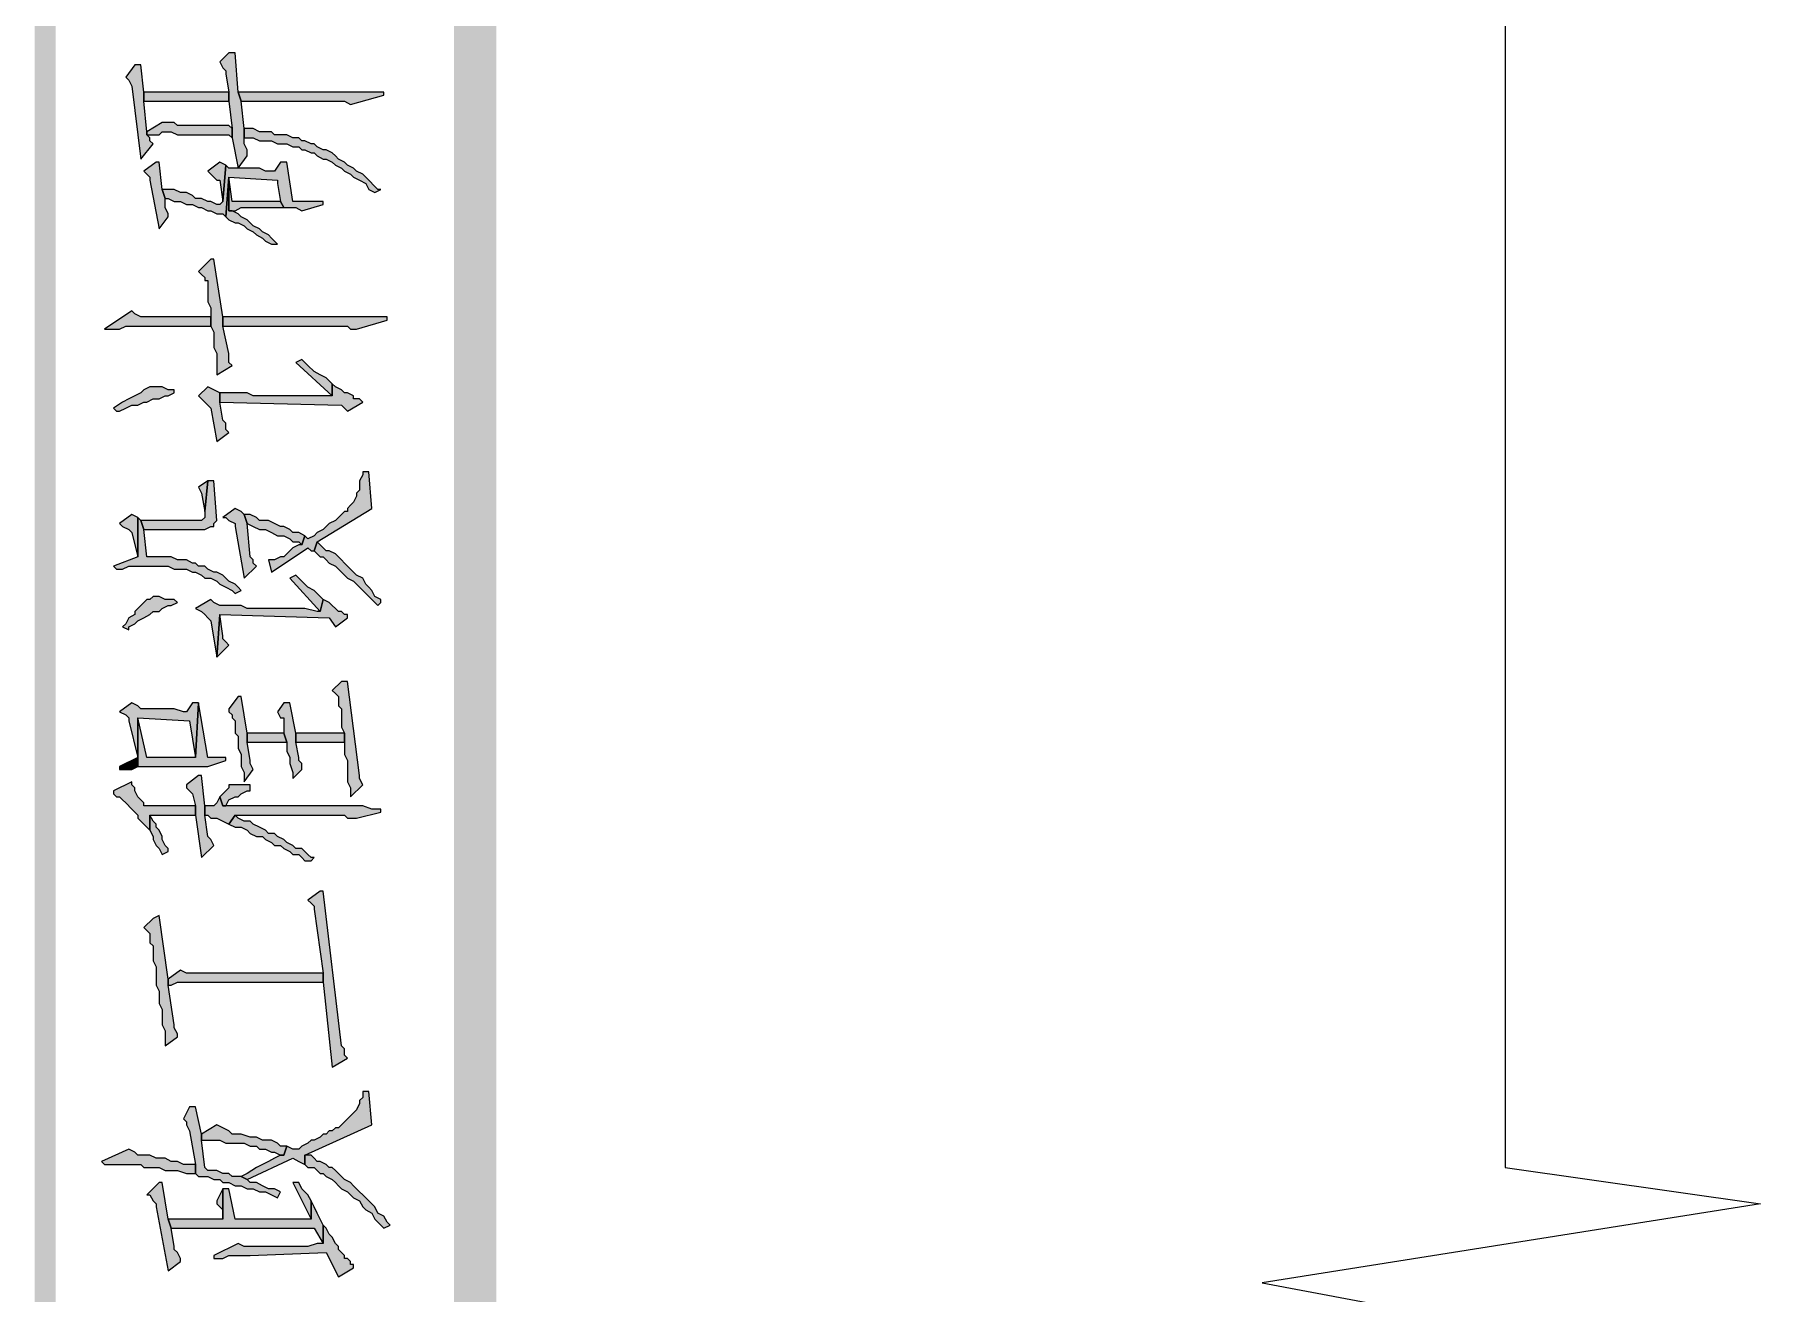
# Model space of a CAD drawing. Header units: millimetres. Extents: x 24 to 410, y 10 to 282.
# Drawn here: x 23.96 to 48.01, y 81.56 to 99.1 of the extents above; entities that cross this region are included whole.
import ezdxf

# ---------------------------------------------------------------- set-up
doc = ezdxf.new("R2010")
doc.units = ezdxf.units.MM

msp = doc.modelspace()

# ---------------------------------------------------------------- hatches: boundary and pattern name
h = msp.add_hatch(color=256)
h.dxf.hatch_style = 2
h.paths.add_polyline_path([(30.395333, 281.643667), (29.802667, 282.236333), (30.395333, 10.244667)])
h = msp.add_hatch(color=256)
h.dxf.hatch_style = 2
h.paths.add_polyline_path([(29.802667, 282.236333), (30.395333, 10.244667), (29.802667, 9.652)])
h = msp.add_hatch(color=256)
h.dxf.hatch_style = 2
h.paths.add_polyline_path([(24.257, 281.94), (23.960667, 281.94), (24.257, 55.837667)])
h = msp.add_hatch(color=256)
h.dxf.hatch_style = 2
h.paths.add_polyline_path([(23.960667, 281.94), (24.257, 55.837667), (23.960667, 55.837667)])
h = msp.add_hatch(color=256)
h.dxf.hatch_style = 2
h.paths.add_polyline_path([(26.543, 98.721333), (26.585333, 98.636667), (26.627667, 98.594333), (26.627667, 98.552), (26.67, 98.298), (26.67, 98.171), (26.712333, 97.79), (26.712333, 97.663), (26.797, 97.239667), (26.924, 97.409), (26.924, 97.493667), (26.881667, 97.578333), (26.881667, 97.79), (26.839333, 98.171), (26.797, 98.298), (26.754667, 98.848333), (26.67, 98.848333)])
h = msp.add_hatch(color=256)
h.dxf.hatch_style = 2
h.paths.add_polyline_path([(25.230667, 98.509667), (25.273, 98.467333), (25.315333, 98.382667), (25.442333, 97.366667), (25.611667, 97.578333), (25.569333, 97.620667), (25.569333, 97.663), (25.527, 97.705333), (25.527, 97.747667), (25.484667, 98.171), (25.484667, 98.298), (25.442333, 98.679), (25.357667, 98.679)])
h = msp.add_hatch(color=256)
h.dxf.hatch_style = 2
h.paths.add_polyline_path([(25.484667, 98.298), (25.484667, 98.171), (25.527, 98.171), (26.67, 98.171), (26.67, 98.298)])
h = msp.add_hatch(color=256)
h.dxf.hatch_style = 2
h.paths.add_polyline_path([(26.797, 98.298), (26.839333, 98.171), (28.151667, 98.171), (28.236333, 98.171), (28.278667, 98.171), (28.363333, 98.128667), (28.829, 98.255667), (28.829, 98.298), (28.151667, 98.298)])
h = msp.add_hatch(color=256)
h.dxf.hatch_style = 2
h.paths.add_polyline_path([(25.527, 97.747667), (25.527, 97.705333), (25.611667, 97.705333), (25.696333, 97.705333), (25.738667, 97.747667), (25.865667, 97.747667), (25.950333, 97.705333), (26.67, 97.705333), (26.712333, 97.663), (26.712333, 97.79), (26.67, 97.832333), (26.119667, 97.832333), (26.035, 97.832333), (25.950333, 97.832333), (25.908, 97.874667), (25.738667, 97.874667)])
h = msp.add_hatch(color=256)
h.dxf.hatch_style = 2
h.paths.add_polyline_path([(26.881667, 97.79), (26.881667, 97.663), (26.924, 97.663), (27.008667, 97.663), (27.093333, 97.620667), (27.262667, 97.620667), (27.347333, 97.578333), (27.474333, 97.578333), (27.559, 97.536), (27.643667, 97.536), (27.686, 97.493667), (27.728333, 97.493667), (27.813, 97.451333), (27.855333, 97.451333), (27.897667, 97.409), (27.982333, 97.366667), (28.024667, 97.366667), (28.109333, 97.324333), (28.151667, 97.282), (28.236333, 97.239667), (28.278667, 97.197333), (28.363333, 97.155), (28.405667, 97.112667), (28.490333, 97.070333), (28.575, 97.028), (28.617333, 96.943333), (28.702, 96.901), (28.786667, 96.943333), (28.744333, 96.943333), (28.702, 96.985667), (28.617333, 97.070333), (28.575, 97.112667), (28.532667, 97.155), (28.448, 97.197333), (28.405667, 97.239667), (28.321, 97.282), (28.278667, 97.324333), (28.194, 97.366667), (28.151667, 97.409), (28.109333, 97.451333), (28.024667, 97.493667), (27.982333, 97.493667), (27.897667, 97.536), (27.855333, 97.578333), (27.813, 97.578333), (27.728333, 97.620667), (27.686, 97.620667), (27.643667, 97.663), (27.559, 97.663), (27.474333, 97.705333), (27.305, 97.705333), (27.262667, 97.747667), (27.093333, 97.747667), (27.008667, 97.79)])
h = msp.add_hatch(color=256)
h.dxf.hatch_style = 2
h.paths.add_polyline_path([(25.484667, 97.197333), (25.527, 97.155), (25.569333, 97.112667), (25.569333, 97.070333), (25.696333, 96.393), (25.823333, 96.562333), (25.823333, 96.604667), (25.781, 96.689333), (25.781, 96.816333), (25.738667, 96.943333), (25.696333, 97.324333), (25.654, 97.324333)])
h = msp.add_hatch(color=256)
h.dxf.hatch_style = 2
h.paths.add_polyline_path([(25.738667, 96.943333), (25.781, 96.816333), (25.823333, 96.816333), (25.908, 96.774), (25.992667, 96.774), (26.077333, 96.731667), (26.162, 96.731667), (26.246667, 96.689333), (26.289, 96.689333), (26.373667, 96.647), (26.416, 96.647), (26.500667, 96.604667), (26.585333, 96.604667), (26.627667, 96.562333), (26.67, 97.112667), (27.347333, 97.070333), (27.347333, 97.028), (27.389667, 96.774), (27.432, 96.689333), (27.601333, 96.689333), (27.686, 96.647), (27.982333, 96.731667), (27.982333, 96.774), (27.559, 96.774), (27.474333, 97.324333), (27.389667, 97.324333), (27.305, 97.197333), (27.178, 97.197333), (27.093333, 97.239667), (26.67, 97.239667), (26.627667, 97.282), (26.585333, 96.774), (26.543, 96.731667), (26.500667, 96.731667), (26.416, 96.774), (26.373667, 96.774), (26.289, 96.816333), (26.204333, 96.816333), (26.162, 96.858667), (26.077333, 96.901), (25.992667, 96.901), (25.908, 96.943333)])
h = msp.add_hatch(color=256)
h.dxf.hatch_style = 2
h.paths.add_polyline_path([(26.373667, 97.197333), (26.458333, 97.112667), (26.500667, 97.070333), (26.543, 97.070333), (26.585333, 96.774), (26.627667, 97.282), (26.543, 97.324333)])
h = msp.add_hatch(color=256)
h.dxf.hatch_style = 2
h.paths.add_polyline_path([(26.627667, 96.562333), (26.67, 96.52), (26.754667, 96.477667), (26.797, 96.477667), (26.881667, 96.435333), (26.924, 96.393), (27.008667, 96.350667), (27.051, 96.308333), (27.135667, 96.266), (27.178, 96.223667), (27.262667, 96.181333), (27.347333, 96.181333), (27.262667, 96.266), (27.220333, 96.308333), (27.135667, 96.350667), (27.093333, 96.393), (27.008667, 96.435333), (26.966333, 96.477667), (26.924, 96.52), (26.839333, 96.562333), (26.797, 96.604667), (26.712333, 96.647), (26.67, 96.647), (26.67, 97.112667)])
h = msp.add_hatch(color=256)
h.dxf.hatch_style = 2
h.paths.add_polyline_path([(26.67, 97.112667), (26.67, 96.647), (26.712333, 96.647), (26.754667, 96.647), (26.839333, 96.689333), (27.432, 96.689333), (27.389667, 96.774), (26.712333, 96.774)])
h = msp.add_hatch(color=256)
h.dxf.hatch_style = 2
h.paths.add_polyline_path([(26.246667, 95.800333), (26.289, 95.758), (26.331333, 95.715667), (26.331333, 95.673333), (26.373667, 95.673333), (26.373667, 95.377), (26.416, 95.292333), (26.416, 95.038333), (26.458333, 94.953667), (26.458333, 94.742), (26.500667, 94.657333), (26.500667, 94.572667), (26.500667, 94.445667), (26.500667, 94.361), (26.712333, 94.488), (26.67, 94.530333), (26.67, 94.657333), (26.585333, 95.038333), (26.585333, 95.165333), (26.458333, 95.969667), (26.416, 95.969667)])
h = msp.add_hatch(color=256)
h.dxf.hatch_style = 2
h.paths.add_polyline_path([(24.934369, 94.996), (25.146035, 94.996), (25.230702, 95.038333), (26.416035, 95.038333), (26.416035, 95.165333), (26.246702, 95.165333), (26.162035, 95.165333), (25.442369, 95.165333), (25.357702, 95.207667), (25.315369, 95.25)])
h = msp.add_hatch(color=256)
h.dxf.hatch_style = 2
h.paths.add_polyline_path([(26.585333, 95.165333), (26.585333, 95.038333), (26.67, 95.038333), (28.321, 95.038333), (28.363333, 94.996), (28.448, 94.996), (28.871333, 95.123), (28.871333, 95.165333)])
h = msp.add_hatch(color=256)
h.dxf.hatch_style = 2
h.paths.add_polyline_path([(27.601333, 94.530333), (28.109333, 94.064667), (28.109333, 94.234), (28.024667, 94.318667), (27.94, 94.361), (27.855333, 94.403333), (27.770667, 94.488), (27.686, 94.572667)])
h = msp.add_hatch(color=256)
h.dxf.hatch_style = 2
h.paths.add_polyline_path([(25.061333, 93.895333), (25.103667, 93.853), (25.146, 93.853), (25.230667, 93.895333), (25.315333, 93.937667), (25.4, 93.937667), (25.484667, 93.98), (25.527, 93.98), (25.611667, 94.022333), (25.696333, 94.022333), (25.781, 94.064667), (25.823333, 94.064667), (25.908, 94.107), (25.908, 94.149333), (25.823333, 94.149333), (25.738667, 94.191667), (25.569333, 94.191667), (25.484667, 94.149333), (25.442333, 94.107), (25.357667, 94.064667), (25.273, 94.022333), (25.188333, 93.98)])
h = msp.add_hatch(color=256)
h.dxf.hatch_style = 2
h.paths.add_polyline_path([(26.246667, 94.064667), (26.289, 94.022333), (26.331333, 93.98), (26.373667, 93.937667), (26.416, 93.895333), (26.500667, 93.429667), (26.67, 93.556667), (26.627667, 93.599), (26.627667, 93.683667), (26.585333, 93.726), (26.543, 93.98), (26.543, 94.107), (26.458333, 94.149333), (26.373667, 94.191667)])
h = msp.add_hatch(color=256)
h.dxf.hatch_style = 2
h.paths.add_polyline_path([(26.543, 94.107), (26.543, 93.98), (28.236333, 93.937667), (28.321, 93.853), (28.532667, 93.98), (28.490333, 94.022333), (28.405667, 94.022333), (28.405667, 94.064667), (28.321, 94.107), (28.278667, 94.107), (28.236333, 94.149333), (28.151667, 94.191667), (28.109333, 94.234), (28.109333, 94.064667), (28.024667, 94.064667), (27.008667, 94.064667), (26.924, 94.107)])
h = msp.add_hatch(color=256)
h.dxf.hatch_style = 2
h.paths.add_polyline_path([(25.442333, 92.329), (25.484667, 92.202), (26.331333, 92.202), (26.416, 92.244333), (26.458333, 92.244333), (26.458333, 92.286667), (26.500667, 92.329), (26.458333, 92.879333), (26.373667, 92.879333), (26.331333, 92.456), (26.331333, 92.371333), (26.289, 92.329)])
h = msp.add_hatch(color=256)
h.dxf.hatch_style = 2
h.paths.add_polyline_path([(26.246667, 92.794667), (26.289, 92.71), (26.331333, 92.456), (26.373667, 92.879333)])
h = msp.add_hatch(color=256)
h.dxf.hatch_style = 2
h.paths.add_polyline_path([(27.220333, 91.778667), (27.262667, 91.609333), (27.770667, 91.948), (27.813, 91.905667), (27.855333, 91.905667), (27.897667, 92.032667), (28.659667, 92.498333), (28.617333, 93.006333), (28.532667, 93.006333), (28.532667, 92.964), (28.490333, 92.879333), (28.490333, 92.752333), (28.448, 92.71), (28.448, 92.667667), (28.405667, 92.583), (28.363333, 92.540667), (28.321, 92.498333), (28.321, 92.456), (28.278667, 92.456), (28.236333, 92.413667), (28.194, 92.371333), (28.151667, 92.329), (28.067, 92.286667), (28.024667, 92.244333), (27.982333, 92.202), (27.897667, 92.159667), (27.855333, 92.117333), (27.770667, 92.075), (27.728333, 92.117333), (27.686, 91.990333), (27.643667, 91.990333), (27.559, 91.948), (27.516667, 91.905667), (27.474333, 91.863333), (27.432, 91.821), (27.389667, 91.821), (27.305, 91.778667)])
h = msp.add_hatch(color=256)
h.dxf.hatch_style = 2
h.paths.add_polyline_path([(25.061333, 91.694), (25.103667, 91.651667), (25.188333, 91.651667), (25.273, 91.694), (25.823333, 91.694), (25.908, 91.651667), (26.077333, 91.651667), (26.162, 91.609333), (26.204333, 91.609333), (26.289, 91.567), (26.331333, 91.524667), (26.416, 91.524667), (26.500667, 91.482333), (26.543, 91.44), (26.627667, 91.397667), (26.712333, 91.355333), (26.754667, 91.313), (26.839333, 91.355333), (26.797, 91.397667), (26.754667, 91.44), (26.67, 91.482333), (26.627667, 91.524667), (26.585333, 91.567), (26.500667, 91.609333), (26.458333, 91.609333), (26.373667, 91.651667), (26.331333, 91.694), (26.246667, 91.694), (26.204333, 91.736333), (26.162, 91.736333), (26.077333, 91.778667), (25.950333, 91.778667), (25.865667, 91.821), (25.527, 91.821), (25.484667, 92.202), (25.442333, 92.329), (25.4, 92.371333), (25.4, 91.821)])
h = msp.add_hatch(color=256)
h.dxf.hatch_style = 2
h.paths.add_polyline_path([(25.146, 92.286667), (25.188333, 92.244333), (25.273, 92.202), (25.315333, 92.159667), (25.4, 91.821), (25.4, 92.371333), (25.315333, 92.413667)])
h = msp.add_hatch(color=256)
h.dxf.hatch_style = 2
h.paths.add_polyline_path([(26.585333, 92.371333), (26.627667, 92.371333), (26.67, 92.329), (26.754667, 92.286667), (26.754667, 92.244333), (26.881667, 91.524667), (27.051, 91.694), (27.008667, 91.736333), (27.008667, 91.778667), (26.966333, 91.821), (26.924, 92.286667), (26.881667, 92.413667), (26.839333, 92.456), (26.754667, 92.498333)])
h = msp.add_hatch(color=256)
h.dxf.hatch_style = 2
h.paths.add_polyline_path([(26.881667, 92.413667), (26.924, 92.286667), (27.008667, 92.244333), (27.093333, 92.202), (27.178, 92.202), (27.262667, 92.159667), (27.347333, 92.117333), (27.432, 92.117333), (27.516667, 92.075), (27.559, 92.032667), (27.643667, 92.032667), (27.686, 91.990333), (27.728333, 92.117333), (27.643667, 92.159667), (27.559, 92.159667), (27.516667, 92.202), (27.432, 92.244333), (27.389667, 92.244333), (27.305, 92.286667), (27.220333, 92.329), (27.093333, 92.329), (27.051, 92.371333), (26.966333, 92.413667)])
h = msp.add_hatch(color=256)
h.dxf.hatch_style = 2
h.paths.add_polyline_path([(27.855333, 91.905667), (27.897667, 91.863333), (27.94, 91.821), (27.982333, 91.821), (28.024667, 91.778667), (28.067, 91.736333), (28.151667, 91.694), (28.194, 91.651667), (28.236333, 91.609333), (28.278667, 91.567), (28.321, 91.524667), (28.405667, 91.482333), (28.448, 91.44), (28.490333, 91.397667), (28.575, 91.313), (28.617333, 91.270667), (28.659667, 91.228333), (28.744333, 91.143667), (28.786667, 91.186), (28.786667, 91.228333), (28.702, 91.270667), (28.659667, 91.355333), (28.617333, 91.397667), (28.575, 91.44), (28.532667, 91.524667), (28.448, 91.567), (28.405667, 91.609333), (28.363333, 91.651667), (28.321, 91.694), (28.278667, 91.736333), (28.236333, 91.778667), (28.194, 91.821), (28.151667, 91.863333), (28.067, 91.905667), (28.024667, 91.905667), (27.982333, 91.948), (27.94, 91.990333), (27.897667, 92.032667)])
h = msp.add_hatch(color=256)
h.dxf.hatch_style = 2
h.paths.add_polyline_path([(27.516667, 91.524667), (27.94, 91.059), (27.982333, 91.228333), (27.897667, 91.313), (27.855333, 91.355333), (27.770667, 91.397667), (27.686, 91.482333), (27.601333, 91.567)])
h = msp.add_hatch(color=256)
h.dxf.hatch_style = 2
h.paths.add_polyline_path([(25.188333, 90.847333), (25.273, 90.805), (25.273, 90.847333), (25.357667, 90.889667), (25.4, 90.932), (25.484667, 90.974333), (25.569333, 91.016667), (25.611667, 91.059), (25.696333, 91.059), (25.738667, 91.101333), (25.823333, 91.143667), (25.865667, 91.143667), (25.950333, 91.186), (25.908, 91.228333), (25.781, 91.228333), (25.696333, 91.270667), (25.611667, 91.270667), (25.569333, 91.228333), (25.527, 91.228333), (25.442333, 91.143667), (25.4, 91.101333), (25.357667, 91.059), (25.357667, 91.016667), (25.273, 90.974333), (25.230667, 90.889667)])
h = msp.add_hatch(color=256)
h.dxf.hatch_style = 2
h.paths.add_polyline_path([(26.204333, 91.101333), (26.289, 91.059), (26.331333, 91.016667), (26.373667, 90.974333), (26.416, 90.932), (26.500667, 90.424), (26.543, 91.016667), (28.067, 90.974333), (28.151667, 90.847333), (28.321, 90.974333), (28.321, 91.016667), (28.278667, 91.016667), (28.236333, 91.059), (28.194, 91.059), (28.151667, 91.101333), (28.109333, 91.143667), (28.067, 91.186), (27.982333, 91.228333), (27.94, 91.059), (27.897667, 91.059), (27.728333, 91.101333), (27.262667, 91.101333), (27.178, 91.101333), (26.924, 91.101333), (26.839333, 91.143667), (26.543, 91.143667), (26.458333, 91.186), (26.416, 91.228333)])
h = msp.add_hatch(color=256)
h.dxf.hatch_style = 2
h.paths.add_polyline_path([(26.500667, 90.424), (26.67, 90.593333), (26.627667, 90.635667), (26.585333, 90.678), (26.585333, 90.720333), (26.543, 91.016667)])
h = msp.add_hatch(color=256)
h.dxf.hatch_style = 2
h.paths.add_polyline_path([(28.109369, 89.958333), (28.151702, 89.916), (28.194035, 89.873667), (28.194035, 89.746667), (28.236369, 89.704333), (28.236369, 89.450333), (28.278702, 89.365667), (28.278702, 89.069333), (28.321035, 88.984667), (28.321035, 88.688333), (28.363369, 88.603667), (28.363369, 88.476667), (28.532702, 88.646), (28.490369, 88.730667), (28.490369, 88.773), (28.321035, 90.085333), (28.236369, 90.085333)])
h = msp.add_hatch(color=256)
h.dxf.hatch_style = 2
h.paths.add_polyline_path([(25.146, 89.662), (25.230667, 89.619667), (25.273, 89.577333), (25.273, 89.535), (25.4, 89.027), (25.4, 88.9), (25.4, 89.577333), (26.119667, 89.535), (26.204333, 89.027), (26.246667, 89.789), (26.162, 89.789), (26.077333, 89.662), (26.035, 89.662), (25.908, 89.704333), (25.442333, 89.704333), (25.4, 89.746667), (25.315333, 89.789)])
h = msp.add_hatch(color=256)
h.dxf.hatch_style = 2
h.paths.add_polyline_path([(25.4, 88.9), (26.373667, 88.9), (26.627667, 88.984667), (26.627667, 89.027), (26.585333, 89.027), (26.373667, 89.027), (26.246667, 89.789), (26.204333, 89.027), (26.035, 89.027), (25.908, 89.027), (25.527, 89.027), (25.4, 89.577333)])
h = msp.add_hatch(color=256)
h.dxf.hatch_style = 2
h.paths.add_polyline_path([(26.67, 89.704333), (26.67, 89.662), (26.712333, 89.619667), (26.712333, 89.577333), (26.754667, 89.535), (26.754667, 89.365667), (26.797, 89.323333), (26.797, 89.154), (26.839333, 89.069333), (26.839333, 88.9), (26.881667, 88.815333), (26.881667, 88.688333), (27.008667, 88.857667), (26.966333, 88.942333), (26.966333, 88.984667), (26.924, 89.238667), (26.924, 89.365667), (26.839333, 89.873667), (26.797, 89.873667)])
h = msp.add_hatch(color=256)
h.dxf.hatch_style = 2
h.paths.add_polyline_path([(27.347333, 89.662), (27.389667, 89.577333), (27.432, 89.577333), (27.432, 89.535), (27.432, 89.365667), (27.474333, 89.238667), (27.474333, 89.111667), (27.516667, 89.027), (27.516667, 88.942333), (27.559, 88.815333), (27.559, 88.730667), (27.686, 88.857667), (27.686, 88.942333), (27.643667, 88.984667), (27.643667, 89.027), (27.601333, 89.238667), (27.601333, 89.365667), (27.516667, 89.789), (27.432, 89.789)])
h = msp.add_hatch(color=256)
h.dxf.hatch_style = 2
h.paths.add_polyline_path([(26.923965, 89.365667), (26.923965, 89.238667), (27.474298, 89.238667), (27.431965, 89.365667)])
h = msp.add_hatch(color=256)
h.dxf.hatch_style = 2
h.paths.add_polyline_path([(28.278667, 89.238667), (28.278667, 89.365667), (27.601333, 89.365667), (27.601333, 89.238667)])
h = msp.add_hatch(color=256)
h.dxf.hatch_style = 2
h.paths.add_polyline_path([(25.146, 88.9), (25.146, 88.857667), (25.230667, 88.857667), (25.315333, 88.857667), (25.4, 88.9), (25.4, 89.027)])
h = msp.add_hatch(color=256)
h.dxf.hatch_style = 2
h.paths.add_polyline_path([(26.077333, 88.646), (26.077333, 88.603667), (26.119667, 88.561333), (26.162, 88.519), (26.204333, 88.349667), (26.204333, 88.222667), (26.289, 87.63), (26.458333, 87.799333), (26.416, 87.884), (26.373667, 87.926333), (26.331333, 88.222667), (26.331333, 88.349667), (26.289, 88.773), (26.246667, 88.773)])
h = msp.add_hatch(color=256)
h.dxf.hatch_style = 2
h.paths.add_polyline_path([(25.061333, 88.561333), (25.061333, 88.519), (25.103667, 88.476667), (25.146, 88.476667), (25.188333, 88.434333), (25.230667, 88.392), (25.315333, 88.307333), (25.357667, 88.265), (25.4, 88.222667), (25.4, 88.180333), (25.442333, 88.138), (25.484667, 88.095667), (25.527, 88.053333), (25.569333, 88.011), (25.569333, 88.222667), (25.611667, 88.222667), (26.204333, 88.222667), (26.204333, 88.349667), (25.484667, 88.349667), (25.484667, 88.392), (25.442333, 88.434333), (25.4, 88.476667), (25.357667, 88.561333), (25.357667, 88.603667), (25.315333, 88.646), (25.315333, 88.688333)])
h = msp.add_hatch(color=256)
h.dxf.hatch_style = 2
h.paths.add_polyline_path([(26.543, 88.476667), (26.585333, 88.349667), (26.627667, 88.349667), (26.67, 88.434333), (26.754667, 88.476667), (26.797, 88.476667), (26.839333, 88.519), (26.924, 88.561333), (26.966333, 88.561333), (26.966333, 88.646), (26.67, 88.646), (26.67, 88.603667), (26.627667, 88.561333), (26.585333, 88.519)])
h = msp.add_hatch(color=256)
h.dxf.hatch_style = 2
h.paths.add_polyline_path([(26.331333, 88.349667), (26.331333, 88.222667), (26.373667, 88.222667), (26.416, 88.180333), (26.500667, 88.180333), (26.585333, 88.138), (26.67, 88.095667), (26.754667, 88.222667), (28.109333, 88.222667), (28.151667, 88.222667), (28.278667, 88.222667), (28.321, 88.180333), (28.448, 88.180333), (28.786667, 88.265), (28.786667, 88.307333), (28.659667, 88.307333), (28.532667, 88.349667), (26.585333, 88.349667), (26.543, 88.476667), (26.500667, 88.392), (26.458333, 88.349667)])
h = msp.add_hatch(color=256)
h.dxf.hatch_style = 2
h.paths.add_polyline_path([(25.569333, 88.011), (25.611667, 87.926333), (25.611667, 87.884), (25.654, 87.799333), (25.696333, 87.757), (25.738667, 87.672333), (25.823333, 87.714667), (25.823333, 87.757), (25.781, 87.799333), (25.738667, 87.884), (25.738667, 87.926333), (25.696333, 88.011), (25.654, 88.053333), (25.654, 88.095667), (25.611667, 88.138), (25.569333, 88.222667)])
h = msp.add_hatch(color=256)
h.dxf.hatch_style = 2
h.paths.add_polyline_path([(26.67, 88.095667), (26.754667, 88.053333), (26.839333, 88.053333), (26.924, 88.011), (26.966333, 87.968667), (27.051, 87.926333), (27.135667, 87.926333), (27.178, 87.884), (27.262667, 87.841667), (27.305, 87.799333), (27.389667, 87.799333), (27.432, 87.757), (27.516667, 87.714667), (27.559, 87.672333), (27.643667, 87.672333), (27.686, 87.63), (27.728333, 87.587667), (27.813, 87.587667), (27.855333, 87.63), (27.813, 87.63), (27.770667, 87.672333), (27.728333, 87.714667), (27.686, 87.757), (27.601333, 87.757), (27.559, 87.799333), (27.474333, 87.841667), (27.432, 87.884), (27.347333, 87.926333), (27.305, 87.968667), (27.220333, 87.968667), (27.178, 88.011), (27.093333, 88.053333), (27.008667, 88.095667), (26.966333, 88.138), (26.881667, 88.138), (26.797, 88.180333), (26.754667, 88.222667)])
h = msp.add_hatch(color=256)
h.dxf.hatch_style = 2
h.paths.add_polyline_path([(27.770667, 87.037333), (27.813, 86.995), (27.855333, 86.952667), (27.855333, 86.910333), (27.982333, 86.021333), (27.982333, 85.894333), (28.109333, 84.709), (28.321, 84.836), (28.278667, 84.878333), (28.278667, 84.963), (28.236333, 85.005333), (27.982333, 87.164333), (27.94, 87.164333)])
h = msp.add_hatch(color=256)
h.dxf.hatch_style = 2
h.paths.add_polyline_path([(25.484667, 86.656333), (25.527, 86.614), (25.569333, 86.571667), (25.569333, 86.444667), (25.611667, 86.402333), (25.611667, 86.190667), (25.654, 86.106), (25.654, 85.852), (25.696333, 85.767333), (25.696333, 85.598), (25.738667, 85.513333), (25.738667, 85.428667), (25.738667, 85.301667), (25.781, 85.217), (25.781, 85.005333), (25.950333, 85.132333), (25.950333, 85.174667), (25.908, 85.259333), (25.908, 85.301667), (25.823333, 85.852), (25.823333, 85.936667), (25.696333, 86.825667), (25.611667, 86.783333)])
h = msp.add_hatch(color=256)
h.dxf.hatch_style = 2
h.paths.add_polyline_path([(25.823333, 85.936667), (25.823333, 85.852), (25.865667, 85.852), (25.950333, 85.894333), (27.982333, 85.894333), (27.982333, 86.021333), (26.246667, 86.021333), (26.204333, 86.021333), (26.077333, 86.021333), (25.992667, 86.063667)])
h = msp.add_hatch(color=256)
h.dxf.hatch_style = 2
h.paths.add_polyline_path([(26.035, 83.989333), (26.077333, 83.947), (26.077333, 83.904667), (26.119667, 83.82), (26.204333, 83.354333), (26.204333, 83.227333), (26.246667, 83.185), (26.373667, 83.185), (26.458333, 83.142667), (26.543, 83.142667), (26.585333, 83.100333), (26.67, 83.100333), (26.754667, 83.058), (26.839333, 83.058), (26.924, 83.015667), (27.008667, 83.015667), (27.093333, 82.973333), (27.178, 82.973333), (27.262667, 82.931), (27.347333, 82.888667), (27.389667, 82.973333), (27.305, 83.015667), (27.220333, 83.015667), (27.135667, 83.058), (27.051, 83.100333), (26.966333, 83.100333), (26.924, 83.142667), (26.839333, 83.185), (26.712333, 83.185), (26.67, 83.227333), (26.585333, 83.227333), (26.500667, 83.269667), (26.373667, 83.269667), (26.331333, 83.312), (26.289, 83.693), (26.289, 83.777667), (26.204333, 84.158667), (26.119667, 84.158667)])
h = msp.add_hatch(color=256)
h.dxf.hatch_style = 2
h.paths.add_polyline_path([(26.839333, 83.185), (26.924, 83.142667), (27.559, 83.439), (27.643667, 83.396667), (27.728333, 83.354333), (27.728333, 83.481333), (28.659667, 83.904667), (28.617333, 84.370333), (28.532667, 84.370333), (28.532667, 84.285667), (28.490333, 84.243333), (28.490333, 84.201), (28.448, 84.116333), (28.405667, 84.074), (28.363333, 84.031667), (28.321, 83.989333), (28.278667, 83.947), (28.236333, 83.904667), (28.194, 83.862333), (28.151667, 83.862333), (28.109333, 83.82), (28.067, 83.82), (28.024667, 83.777667), (27.982333, 83.777667), (27.94, 83.735333), (27.855333, 83.693), (27.813, 83.693), (27.770667, 83.650667), (27.686, 83.608333), (27.643667, 83.566), (27.559, 83.566), (27.474333, 83.608333), (27.432, 83.481333), (27.389667, 83.481333), (27.305, 83.439), (27.220333, 83.396667), (27.135667, 83.354333), (27.051, 83.312), (26.924, 83.227333)])
h = msp.add_hatch(color=256)
h.dxf.hatch_style = 2
h.paths.add_polyline_path([(26.289, 83.777667), (26.289, 83.693), (26.331333, 83.693), (26.543, 83.693), (26.627667, 83.650667), (26.881667, 83.650667), (26.966333, 83.608333), (27.051, 83.608333), (27.093333, 83.566), (27.178, 83.566), (27.262667, 83.523667), (27.305, 83.523667), (27.389667, 83.481333), (27.432, 83.481333), (27.474333, 83.608333), (27.389667, 83.608333), (27.347333, 83.650667), (27.262667, 83.693), (27.135667, 83.693), (27.051, 83.735333), (26.966333, 83.735333), (26.839333, 83.777667), (26.712333, 83.777667), (26.67, 83.82), (26.585333, 83.862333), (26.500667, 83.904667)])
h = msp.add_hatch(color=256)
h.dxf.hatch_style = 2
h.paths.add_polyline_path([(24.892035, 83.396667), (24.934369, 83.354333), (25.442369, 83.354333), (25.484702, 83.312), (25.696369, 83.312), (25.781035, 83.269667), (25.950369, 83.269667), (26.077369, 83.227333), (26.204369, 83.227333), (26.204369, 83.354333), (26.035035, 83.354333), (25.950369, 83.396667), (25.865702, 83.396667), (25.781035, 83.439), (25.738702, 83.439), (25.654035, 83.439), (25.569369, 83.481333), (25.400035, 83.481333), (25.357702, 83.523667), (25.273035, 83.566)])
h = msp.add_hatch(color=256)
h.dxf.hatch_style = 2
h.paths.add_polyline_path([(27.728333, 83.354333), (27.770667, 83.312), (27.855333, 83.312), (27.897667, 83.269667), (27.94, 83.227333), (27.982333, 83.227333), (28.024667, 83.185), (28.109333, 83.142667), (28.151667, 83.100333), (28.194, 83.058), (28.236333, 83.015667), (28.321, 82.973333), (28.363333, 82.931), (28.405667, 82.888667), (28.490333, 82.846333), (28.532667, 82.761667), (28.575, 82.719333), (28.659667, 82.677), (28.702, 82.592333), (28.744333, 82.55), (28.829, 82.465333), (28.913667, 82.507667), (28.871333, 82.55), (28.829, 82.634667), (28.744333, 82.677), (28.702, 82.761667), (28.659667, 82.804), (28.617333, 82.846333), (28.532667, 82.931), (28.490333, 82.973333), (28.448, 83.015667), (28.405667, 83.058), (28.363333, 83.100333), (28.278667, 83.142667), (28.236333, 83.185), (28.194, 83.227333), (28.151667, 83.269667), (28.109333, 83.312), (28.067, 83.312), (28.024667, 83.354333), (27.94, 83.396667), (27.897667, 83.396667), (27.855333, 83.439), (27.813, 83.481333), (27.728333, 83.481333)])
h = msp.add_hatch(color=256)
h.dxf.hatch_style = 2
h.paths.add_polyline_path([(25.527, 82.931), (25.569333, 82.931), (25.611667, 82.846333), (25.654, 82.804), (25.654, 82.761667), (25.823333, 81.872667), (25.992667, 81.999667), (25.992667, 82.042), (25.950333, 82.126667), (25.908, 82.169), (25.908, 82.211333), (25.865667, 82.465333), (25.823333, 82.592333), (25.738667, 83.100333), (25.696333, 83.100333)])
h = msp.add_hatch(color=256)
h.dxf.hatch_style = 2
h.paths.add_polyline_path([(25.823333, 82.592333), (25.865667, 82.465333), (27.855333, 82.465333), (27.982333, 82.253667), (27.982333, 82.507667), (27.94, 82.592333), (27.897667, 82.677), (27.855333, 82.761667), (27.813, 82.846333), (27.813, 82.592333), (26.754667, 82.592333), (26.67, 83.015667), (26.585333, 83.015667), (26.585333, 82.592333)])
h = msp.add_hatch(color=256)
h.dxf.hatch_style = 2
h.paths.add_polyline_path([(26.500667, 82.846333), (26.500667, 82.804), (26.543, 82.761667), (26.585333, 82.719333), (26.585333, 82.592333), (26.585333, 83.015667)])
h = msp.add_hatch(color=256)
h.dxf.hatch_style = 2
h.paths.add_polyline_path([(27.559, 83.100333), (27.813, 82.592333), (27.813, 82.846333), (27.770667, 82.931), (27.686, 83.015667), (27.643667, 83.100333)])
h = msp.add_hatch(color=256)
h.dxf.hatch_style = 2
h.paths.add_polyline_path([(26.458333, 82.084333), (26.458333, 82.042), (26.585333, 82.042), (26.67, 82.084333), (26.966333, 82.084333), (28.024667, 82.126667), (28.194, 81.788), (28.405667, 81.915), (28.405667, 81.957333), (28.363333, 81.957333), (28.363333, 81.999667), (28.321, 82.042), (28.278667, 82.042), (28.278667, 82.084333), (28.236333, 82.126667), (28.194, 82.169), (28.194, 82.211333), (28.151667, 82.253667), (28.109333, 82.338333), (28.067, 82.380667), (28.024667, 82.465333), (27.982333, 82.507667), (27.982333, 82.253667), (27.897667, 82.253667), (27.770667, 82.211333), (26.881667, 82.211333), (26.797, 82.253667)])

# ---------------------------------------------------------------- linework, layer by layer
at = {"lineweight": 0}
msp.add_lwpolyline([(44.45, 143.383), (44.45, 83.312), (48.006, 82.804), (41.063333, 81.703333), (44.45, 81.068333), (44.45, 34.628667)], dxfattribs=at)
for points in [[(26.543, 98.721333), (26.585333, 98.636667), (26.627667, 98.594333), (26.627667, 98.552), (26.67, 98.298), (26.67, 98.171), (26.712333, 97.79), (26.712333, 97.663), (26.797, 97.239667), (26.924, 97.409), (26.924, 97.493667), (26.881667, 97.578333), (26.881667, 97.79), (26.839333, 98.171), (26.797, 98.298), (26.754667, 98.848333), (26.67, 98.848333)], [(25.230667, 98.509667), (25.273, 98.467333), (25.315333, 98.382667), (25.442333, 97.366667), (25.611667, 97.578333), (25.569333, 97.620667), (25.569333, 97.663), (25.527, 97.705333), (25.527, 97.747667), (25.484667, 98.171), (25.484667, 98.298), (25.442333, 98.679), (25.357667, 98.679)], [(25.484667, 98.298), (25.484667, 98.171), (25.527, 98.171), (26.67, 98.171), (26.67, 98.298)], [(26.797, 98.298), (26.839333, 98.171), (28.151667, 98.171), (28.236333, 98.171), (28.278667, 98.171), (28.363333, 98.128667), (28.829, 98.255667), (28.829, 98.298), (28.151667, 98.298)], [(25.527, 97.747667), (25.527, 97.705333), (25.611667, 97.705333), (25.696333, 97.705333), (25.738667, 97.747667), (25.865667, 97.747667), (25.950333, 97.705333), (26.67, 97.705333), (26.712333, 97.663), (26.712333, 97.79), (26.67, 97.832333), (26.119667, 97.832333), (26.035, 97.832333), (25.950333, 97.832333), (25.908, 97.874667), (25.738667, 97.874667)], [(26.881667, 97.79), (26.881667, 97.663), (26.924, 97.663), (27.008667, 97.663), (27.093333, 97.620667), (27.262667, 97.620667), (27.347333, 97.578333), (27.474333, 97.578333), (27.559, 97.536), (27.643667, 97.536), (27.686, 97.493667), (27.728333, 97.493667), (27.813, 97.451333), (27.855333, 97.451333), (27.897667, 97.409), (27.982333, 97.366667), (28.024667, 97.366667), (28.109333, 97.324333), (28.151667, 97.282), (28.236333, 97.239667), (28.278667, 97.197333), (28.363333, 97.155), (28.405667, 97.112667), (28.490333, 97.070333), (28.575, 97.028), (28.617333, 96.943333), (28.702, 96.901), (28.786667, 96.943333), (28.744333, 96.943333), (28.702, 96.985667), (28.617333, 97.070333), (28.575, 97.112667), (28.532667, 97.155), (28.448, 97.197333), (28.405667, 97.239667), (28.321, 97.282), (28.278667, 97.324333), (28.194, 97.366667), (28.151667, 97.409), (28.109333, 97.451333), (28.024667, 97.493667), (27.982333, 97.493667), (27.897667, 97.536), (27.855333, 97.578333), (27.813, 97.578333), (27.728333, 97.620667), (27.686, 97.620667), (27.643667, 97.663), (27.559, 97.663), (27.474333, 97.705333), (27.305, 97.705333), (27.262667, 97.747667), (27.093333, 97.747667), (27.008667, 97.79)], [(25.484667, 97.197333), (25.527, 97.155), (25.569333, 97.112667), (25.569333, 97.070333), (25.696333, 96.393), (25.823333, 96.562333), (25.823333, 96.604667), (25.781, 96.689333), (25.781, 96.816333), (25.738667, 96.943333), (25.696333, 97.324333), (25.654, 97.324333)], [(25.738667, 96.943333), (25.781, 96.816333), (25.823333, 96.816333), (25.908, 96.774), (25.992667, 96.774), (26.077333, 96.731667), (26.162, 96.731667), (26.246667, 96.689333), (26.289, 96.689333), (26.373667, 96.647), (26.416, 96.647), (26.500667, 96.604667), (26.585333, 96.604667), (26.627667, 96.562333), (26.67, 97.112667), (27.347333, 97.070333), (27.347333, 97.028), (27.389667, 96.774), (27.432, 96.689333), (27.601333, 96.689333), (27.686, 96.647), (27.982333, 96.731667), (27.982333, 96.774), (27.559, 96.774), (27.474333, 97.324333), (27.389667, 97.324333), (27.305, 97.197333), (27.178, 97.197333), (27.093333, 97.239667), (26.67, 97.239667), (26.627667, 97.282), (26.585333, 96.774), (26.543, 96.731667), (26.500667, 96.731667), (26.416, 96.774), (26.373667, 96.774), (26.289, 96.816333), (26.204333, 96.816333), (26.162, 96.858667), (26.077333, 96.901), (25.992667, 96.901), (25.908, 96.943333)], [(26.373667, 97.197333), (26.458333, 97.112667), (26.500667, 97.070333), (26.543, 97.070333), (26.585333, 96.774), (26.627667, 97.282), (26.543, 97.324333)], [(26.627667, 96.562333), (26.67, 96.52), (26.754667, 96.477667), (26.797, 96.477667), (26.881667, 96.435333), (26.924, 96.393), (27.008667, 96.350667), (27.051, 96.308333), (27.135667, 96.266), (27.178, 96.223667), (27.262667, 96.181333), (27.347333, 96.181333), (27.262667, 96.266), (27.220333, 96.308333), (27.135667, 96.350667), (27.093333, 96.393), (27.008667, 96.435333), (26.966333, 96.477667), (26.924, 96.52), (26.839333, 96.562333), (26.797, 96.604667), (26.712333, 96.647), (26.67, 96.647), (26.67, 97.112667)], [(26.67, 97.112667), (26.67, 96.647), (26.712333, 96.647), (26.754667, 96.647), (26.839333, 96.689333), (27.432, 96.689333), (27.389667, 96.774), (26.712333, 96.774)], [(26.246667, 95.800333), (26.289, 95.758), (26.331333, 95.715667), (26.331333, 95.673333), (26.373667, 95.673333), (26.373667, 95.377), (26.416, 95.292333), (26.416, 95.038333), (26.458333, 94.953667), (26.458333, 94.742), (26.500667, 94.657333), (26.500667, 94.572667), (26.500667, 94.445667), (26.500667, 94.361), (26.712333, 94.488), (26.67, 94.530333), (26.67, 94.657333), (26.585333, 95.038333), (26.585333, 95.165333), (26.458333, 95.969667), (26.416, 95.969667)], [(24.934369, 94.996), (25.146035, 94.996), (25.230702, 95.038333), (26.416035, 95.038333), (26.416035, 95.165333), (26.246702, 95.165333), (26.162035, 95.165333), (25.442369, 95.165333), (25.357702, 95.207667), (25.315369, 95.25)], [(26.585333, 95.165333), (26.585333, 95.038333), (26.67, 95.038333), (28.321, 95.038333), (28.363333, 94.996), (28.448, 94.996), (28.871333, 95.123), (28.871333, 95.165333)], [(27.601333, 94.530333), (28.109333, 94.064667), (28.109333, 94.234), (28.024667, 94.318667), (27.94, 94.361), (27.855333, 94.403333), (27.770667, 94.488), (27.686, 94.572667)], [(25.061333, 93.895333), (25.103667, 93.853), (25.146, 93.853), (25.230667, 93.895333), (25.315333, 93.937667), (25.4, 93.937667), (25.484667, 93.98), (25.527, 93.98), (25.611667, 94.022333), (25.696333, 94.022333), (25.781, 94.064667), (25.823333, 94.064667), (25.908, 94.107), (25.908, 94.149333), (25.823333, 94.149333), (25.738667, 94.191667), (25.569333, 94.191667), (25.484667, 94.149333), (25.442333, 94.107), (25.357667, 94.064667), (25.273, 94.022333), (25.188333, 93.98)], [(26.246667, 94.064667), (26.289, 94.022333), (26.331333, 93.98), (26.373667, 93.937667), (26.416, 93.895333), (26.500667, 93.429667), (26.67, 93.556667), (26.627667, 93.599), (26.627667, 93.683667), (26.585333, 93.726), (26.543, 93.98), (26.543, 94.107), (26.458333, 94.149333), (26.373667, 94.191667)], [(26.543, 94.107), (26.543, 93.98), (28.236333, 93.937667), (28.321, 93.853), (28.532667, 93.98), (28.490333, 94.022333), (28.405667, 94.022333), (28.405667, 94.064667), (28.321, 94.107), (28.278667, 94.107), (28.236333, 94.149333), (28.151667, 94.191667), (28.109333, 94.234), (28.109333, 94.064667), (28.024667, 94.064667), (27.008667, 94.064667), (26.924, 94.107)], [(25.442333, 92.329), (25.484667, 92.202), (26.331333, 92.202), (26.416, 92.244333), (26.458333, 92.244333), (26.458333, 92.286667), (26.500667, 92.329), (26.458333, 92.879333), (26.373667, 92.879333), (26.331333, 92.456), (26.331333, 92.371333), (26.289, 92.329)], [(26.246667, 92.794667), (26.289, 92.71), (26.331333, 92.456), (26.373667, 92.879333)], [(27.220333, 91.778667), (27.262667, 91.609333), (27.770667, 91.948), (27.813, 91.905667), (27.855333, 91.905667), (27.897667, 92.032667), (28.659667, 92.498333), (28.617333, 93.006333), (28.532667, 93.006333), (28.532667, 92.964), (28.490333, 92.879333), (28.490333, 92.752333), (28.448, 92.71), (28.448, 92.667667), (28.405667, 92.583), (28.363333, 92.540667), (28.321, 92.498333), (28.321, 92.456), (28.278667, 92.456), (28.236333, 92.413667), (28.194, 92.371333), (28.151667, 92.329), (28.067, 92.286667), (28.024667, 92.244333), (27.982333, 92.202), (27.897667, 92.159667), (27.855333, 92.117333), (27.770667, 92.075), (27.728333, 92.117333), (27.686, 91.990333), (27.643667, 91.990333), (27.559, 91.948), (27.516667, 91.905667), (27.474333, 91.863333), (27.432, 91.821), (27.389667, 91.821), (27.305, 91.778667)], [(25.061333, 91.694), (25.103667, 91.651667), (25.188333, 91.651667), (25.273, 91.694), (25.823333, 91.694), (25.908, 91.651667), (26.077333, 91.651667), (26.162, 91.609333), (26.204333, 91.609333), (26.289, 91.567), (26.331333, 91.524667), (26.416, 91.524667), (26.500667, 91.482333), (26.543, 91.44), (26.627667, 91.397667), (26.712333, 91.355333), (26.754667, 91.313), (26.839333, 91.355333), (26.797, 91.397667), (26.754667, 91.44), (26.67, 91.482333), (26.627667, 91.524667), (26.585333, 91.567), (26.500667, 91.609333), (26.458333, 91.609333), (26.373667, 91.651667), (26.331333, 91.694), (26.246667, 91.694), (26.204333, 91.736333), (26.162, 91.736333), (26.077333, 91.778667), (25.950333, 91.778667), (25.865667, 91.821), (25.527, 91.821), (25.484667, 92.202), (25.442333, 92.329), (25.4, 92.371333), (25.4, 91.821)], [(25.146, 92.286667), (25.188333, 92.244333), (25.273, 92.202), (25.315333, 92.159667), (25.4, 91.821), (25.4, 92.371333), (25.315333, 92.413667)], [(26.585333, 92.371333), (26.627667, 92.371333), (26.67, 92.329), (26.754667, 92.286667), (26.754667, 92.244333), (26.881667, 91.524667), (27.051, 91.694), (27.008667, 91.736333), (27.008667, 91.778667), (26.966333, 91.821), (26.924, 92.286667), (26.881667, 92.413667), (26.839333, 92.456), (26.754667, 92.498333)], [(26.881667, 92.413667), (26.924, 92.286667), (27.008667, 92.244333), (27.093333, 92.202), (27.178, 92.202), (27.262667, 92.159667), (27.347333, 92.117333), (27.432, 92.117333), (27.516667, 92.075), (27.559, 92.032667), (27.643667, 92.032667), (27.686, 91.990333), (27.728333, 92.117333), (27.643667, 92.159667), (27.559, 92.159667), (27.516667, 92.202), (27.432, 92.244333), (27.389667, 92.244333), (27.305, 92.286667), (27.220333, 92.329), (27.093333, 92.329), (27.051, 92.371333), (26.966333, 92.413667)], [(27.855333, 91.905667), (27.897667, 91.863333), (27.94, 91.821), (27.982333, 91.821), (28.024667, 91.778667), (28.067, 91.736333), (28.151667, 91.694), (28.194, 91.651667), (28.236333, 91.609333), (28.278667, 91.567), (28.321, 91.524667), (28.405667, 91.482333), (28.448, 91.44), (28.490333, 91.397667), (28.575, 91.313), (28.617333, 91.270667), (28.659667, 91.228333), (28.744333, 91.143667), (28.786667, 91.186), (28.786667, 91.228333), (28.702, 91.270667), (28.659667, 91.355333), (28.617333, 91.397667), (28.575, 91.44), (28.532667, 91.524667), (28.448, 91.567), (28.405667, 91.609333), (28.363333, 91.651667), (28.321, 91.694), (28.278667, 91.736333), (28.236333, 91.778667), (28.194, 91.821), (28.151667, 91.863333), (28.067, 91.905667), (28.024667, 91.905667), (27.982333, 91.948), (27.94, 91.990333), (27.897667, 92.032667)], [(27.516667, 91.524667), (27.94, 91.059), (27.982333, 91.228333), (27.897667, 91.313), (27.855333, 91.355333), (27.770667, 91.397667), (27.686, 91.482333), (27.601333, 91.567)], [(25.188333, 90.847333), (25.273, 90.805), (25.273, 90.847333), (25.357667, 90.889667), (25.4, 90.932), (25.484667, 90.974333), (25.569333, 91.016667), (25.611667, 91.059), (25.696333, 91.059), (25.738667, 91.101333), (25.823333, 91.143667), (25.865667, 91.143667), (25.950333, 91.186), (25.908, 91.228333), (25.781, 91.228333), (25.696333, 91.270667), (25.611667, 91.270667), (25.569333, 91.228333), (25.527, 91.228333), (25.442333, 91.143667), (25.4, 91.101333), (25.357667, 91.059), (25.357667, 91.016667), (25.273, 90.974333), (25.230667, 90.889667)], [(26.204333, 91.101333), (26.289, 91.059), (26.331333, 91.016667), (26.373667, 90.974333), (26.416, 90.932), (26.500667, 90.424), (26.543, 91.016667), (28.067, 90.974333), (28.151667, 90.847333), (28.321, 90.974333), (28.321, 91.016667), (28.278667, 91.016667), (28.236333, 91.059), (28.194, 91.059), (28.151667, 91.101333), (28.109333, 91.143667), (28.067, 91.186), (27.982333, 91.228333), (27.94, 91.059), (27.897667, 91.059), (27.728333, 91.101333), (27.262667, 91.101333), (27.178, 91.101333), (26.924, 91.101333), (26.839333, 91.143667), (26.543, 91.143667), (26.458333, 91.186), (26.416, 91.228333)], [(26.500667, 90.424), (26.67, 90.593333), (26.627667, 90.635667), (26.585333, 90.678), (26.585333, 90.720333), (26.543, 91.016667)], [(28.109369, 89.958333), (28.151702, 89.916), (28.194035, 89.873667), (28.194035, 89.746667), (28.236369, 89.704333), (28.236369, 89.450333), (28.278702, 89.365667), (28.278702, 89.069333), (28.321035, 88.984667), (28.321035, 88.688333), (28.363369, 88.603667), (28.363369, 88.476667), (28.532702, 88.646), (28.490369, 88.730667), (28.490369, 88.773), (28.321035, 90.085333), (28.236369, 90.085333)], [(25.146, 89.662), (25.230667, 89.619667), (25.273, 89.577333), (25.273, 89.535), (25.4, 89.027), (25.4, 88.9), (25.4, 89.577333), (26.119667, 89.535), (26.204333, 89.027), (26.246667, 89.789), (26.162, 89.789), (26.077333, 89.662), (26.035, 89.662), (25.908, 89.704333), (25.442333, 89.704333), (25.4, 89.746667), (25.315333, 89.789)], [(25.4, 88.9), (26.373667, 88.9), (26.627667, 88.984667), (26.627667, 89.027), (26.585333, 89.027), (26.373667, 89.027), (26.246667, 89.789), (26.204333, 89.027), (26.035, 89.027), (25.908, 89.027), (25.527, 89.027), (25.4, 89.577333)], [(26.67, 89.704333), (26.67, 89.662), (26.712333, 89.619667), (26.712333, 89.577333), (26.754667, 89.535), (26.754667, 89.365667), (26.797, 89.323333), (26.797, 89.154), (26.839333, 89.069333), (26.839333, 88.9), (26.881667, 88.815333), (26.881667, 88.688333), (27.008667, 88.857667), (26.966333, 88.942333), (26.966333, 88.984667), (26.924, 89.238667), (26.924, 89.365667), (26.839333, 89.873667), (26.797, 89.873667)], [(27.347333, 89.662), (27.389667, 89.577333), (27.432, 89.577333), (27.432, 89.535), (27.432, 89.365667), (27.474333, 89.238667), (27.474333, 89.111667), (27.516667, 89.027), (27.516667, 88.942333), (27.559, 88.815333), (27.559, 88.730667), (27.686, 88.857667), (27.686, 88.942333), (27.643667, 88.984667), (27.643667, 89.027), (27.601333, 89.238667), (27.601333, 89.365667), (27.516667, 89.789), (27.432, 89.789)], [(26.923965, 89.365667), (26.923965, 89.238667), (27.474298, 89.238667), (27.431965, 89.365667)], [(28.278667, 89.238667), (28.278667, 89.365667), (27.601333, 89.365667), (27.601333, 89.238667)], [(25.146, 88.9), (25.146, 88.857667), (25.230667, 88.857667), (25.315333, 88.857667), (25.4, 88.9), (25.4, 89.027)], [(26.077333, 88.646), (26.077333, 88.603667), (26.119667, 88.561333), (26.162, 88.519), (26.204333, 88.349667), (26.204333, 88.222667), (26.289, 87.63), (26.458333, 87.799333), (26.416, 87.884), (26.373667, 87.926333), (26.331333, 88.222667), (26.331333, 88.349667), (26.289, 88.773), (26.246667, 88.773)], [(25.061333, 88.561333), (25.061333, 88.519), (25.103667, 88.476667), (25.146, 88.476667), (25.188333, 88.434333), (25.230667, 88.392), (25.315333, 88.307333), (25.357667, 88.265), (25.4, 88.222667), (25.4, 88.180333), (25.442333, 88.138), (25.484667, 88.095667), (25.527, 88.053333), (25.569333, 88.011), (25.569333, 88.222667), (25.611667, 88.222667), (26.204333, 88.222667), (26.204333, 88.349667), (25.484667, 88.349667), (25.484667, 88.392), (25.442333, 88.434333), (25.4, 88.476667), (25.357667, 88.561333), (25.357667, 88.603667), (25.315333, 88.646), (25.315333, 88.688333)], [(26.543, 88.476667), (26.585333, 88.349667), (26.627667, 88.349667), (26.67, 88.434333), (26.754667, 88.476667), (26.797, 88.476667), (26.839333, 88.519), (26.924, 88.561333), (26.966333, 88.561333), (26.966333, 88.646), (26.67, 88.646), (26.67, 88.603667), (26.627667, 88.561333), (26.585333, 88.519)], [(26.331333, 88.349667), (26.331333, 88.222667), (26.373667, 88.222667), (26.416, 88.180333), (26.500667, 88.180333), (26.585333, 88.138), (26.67, 88.095667), (26.754667, 88.222667), (28.109333, 88.222667), (28.151667, 88.222667), (28.278667, 88.222667), (28.321, 88.180333), (28.448, 88.180333), (28.786667, 88.265), (28.786667, 88.307333), (28.659667, 88.307333), (28.532667, 88.349667), (26.585333, 88.349667), (26.543, 88.476667), (26.500667, 88.392), (26.458333, 88.349667)], [(25.569333, 88.011), (25.611667, 87.926333), (25.611667, 87.884), (25.654, 87.799333), (25.696333, 87.757), (25.738667, 87.672333), (25.823333, 87.714667), (25.823333, 87.757), (25.781, 87.799333), (25.738667, 87.884), (25.738667, 87.926333), (25.696333, 88.011), (25.654, 88.053333), (25.654, 88.095667), (25.611667, 88.138), (25.569333, 88.222667)], [(26.67, 88.095667), (26.754667, 88.053333), (26.839333, 88.053333), (26.924, 88.011), (26.966333, 87.968667), (27.051, 87.926333), (27.135667, 87.926333), (27.178, 87.884), (27.262667, 87.841667), (27.305, 87.799333), (27.389667, 87.799333), (27.432, 87.757), (27.516667, 87.714667), (27.559, 87.672333), (27.643667, 87.672333), (27.686, 87.63), (27.728333, 87.587667), (27.813, 87.587667), (27.855333, 87.63), (27.813, 87.63), (27.770667, 87.672333), (27.728333, 87.714667), (27.686, 87.757), (27.601333, 87.757), (27.559, 87.799333), (27.474333, 87.841667), (27.432, 87.884), (27.347333, 87.926333), (27.305, 87.968667), (27.220333, 87.968667), (27.178, 88.011), (27.093333, 88.053333), (27.008667, 88.095667), (26.966333, 88.138), (26.881667, 88.138), (26.797, 88.180333), (26.754667, 88.222667)], [(27.770667, 87.037333), (27.813, 86.995), (27.855333, 86.952667), (27.855333, 86.910333), (27.982333, 86.021333), (27.982333, 85.894333), (28.109333, 84.709), (28.321, 84.836), (28.278667, 84.878333), (28.278667, 84.963), (28.236333, 85.005333), (27.982333, 87.164333), (27.94, 87.164333)], [(25.484667, 86.656333), (25.527, 86.614), (25.569333, 86.571667), (25.569333, 86.444667), (25.611667, 86.402333), (25.611667, 86.190667), (25.654, 86.106), (25.654, 85.852), (25.696333, 85.767333), (25.696333, 85.598), (25.738667, 85.513333), (25.738667, 85.428667), (25.738667, 85.301667), (25.781, 85.217), (25.781, 85.005333), (25.950333, 85.132333), (25.950333, 85.174667), (25.908, 85.259333), (25.908, 85.301667), (25.823333, 85.852), (25.823333, 85.936667), (25.696333, 86.825667), (25.611667, 86.783333)], [(25.823333, 85.936667), (25.823333, 85.852), (25.865667, 85.852), (25.950333, 85.894333), (27.982333, 85.894333), (27.982333, 86.021333), (26.246667, 86.021333), (26.204333, 86.021333), (26.077333, 86.021333), (25.992667, 86.063667)], [(26.035, 83.989333), (26.077333, 83.947), (26.077333, 83.904667), (26.119667, 83.82), (26.204333, 83.354333), (26.204333, 83.227333), (26.246667, 83.185), (26.373667, 83.185), (26.458333, 83.142667), (26.543, 83.142667), (26.585333, 83.100333), (26.67, 83.100333), (26.754667, 83.058), (26.839333, 83.058), (26.924, 83.015667), (27.008667, 83.015667), (27.093333, 82.973333), (27.178, 82.973333), (27.262667, 82.931), (27.347333, 82.888667), (27.389667, 82.973333), (27.305, 83.015667), (27.220333, 83.015667), (27.135667, 83.058), (27.051, 83.100333), (26.966333, 83.100333), (26.924, 83.142667), (26.839333, 83.185), (26.712333, 83.185), (26.67, 83.227333), (26.585333, 83.227333), (26.500667, 83.269667), (26.373667, 83.269667), (26.331333, 83.312), (26.289, 83.693), (26.289, 83.777667), (26.204333, 84.158667), (26.119667, 84.158667)], [(26.839333, 83.185), (26.924, 83.142667), (27.559, 83.439), (27.643667, 83.396667), (27.728333, 83.354333), (27.728333, 83.481333), (28.659667, 83.904667), (28.617333, 84.370333), (28.532667, 84.370333), (28.532667, 84.285667), (28.490333, 84.243333), (28.490333, 84.201), (28.448, 84.116333), (28.405667, 84.074), (28.363333, 84.031667), (28.321, 83.989333), (28.278667, 83.947), (28.236333, 83.904667), (28.194, 83.862333), (28.151667, 83.862333), (28.109333, 83.82), (28.067, 83.82), (28.024667, 83.777667), (27.982333, 83.777667), (27.94, 83.735333), (27.855333, 83.693), (27.813, 83.693), (27.770667, 83.650667), (27.686, 83.608333), (27.643667, 83.566), (27.559, 83.566), (27.474333, 83.608333), (27.432, 83.481333), (27.389667, 83.481333), (27.305, 83.439), (27.220333, 83.396667), (27.135667, 83.354333), (27.051, 83.312), (26.924, 83.227333)], [(26.289, 83.777667), (26.289, 83.693), (26.331333, 83.693), (26.543, 83.693), (26.627667, 83.650667), (26.881667, 83.650667), (26.966333, 83.608333), (27.051, 83.608333), (27.093333, 83.566), (27.178, 83.566), (27.262667, 83.523667), (27.305, 83.523667), (27.389667, 83.481333), (27.432, 83.481333), (27.474333, 83.608333), (27.389667, 83.608333), (27.347333, 83.650667), (27.262667, 83.693), (27.135667, 83.693), (27.051, 83.735333), (26.966333, 83.735333), (26.839333, 83.777667), (26.712333, 83.777667), (26.67, 83.82), (26.585333, 83.862333), (26.500667, 83.904667)], [(24.892035, 83.396667), (24.934369, 83.354333), (25.442369, 83.354333), (25.484702, 83.312), (25.696369, 83.312), (25.781035, 83.269667), (25.950369, 83.269667), (26.077369, 83.227333), (26.204369, 83.227333), (26.204369, 83.354333), (26.035035, 83.354333), (25.950369, 83.396667), (25.865702, 83.396667), (25.781035, 83.439), (25.738702, 83.439), (25.654035, 83.439), (25.569369, 83.481333), (25.400035, 83.481333), (25.357702, 83.523667), (25.273035, 83.566)], [(27.728333, 83.354333), (27.770667, 83.312), (27.855333, 83.312), (27.897667, 83.269667), (27.94, 83.227333), (27.982333, 83.227333), (28.024667, 83.185), (28.109333, 83.142667), (28.151667, 83.100333), (28.194, 83.058), (28.236333, 83.015667), (28.321, 82.973333), (28.363333, 82.931), (28.405667, 82.888667), (28.490333, 82.846333), (28.532667, 82.761667), (28.575, 82.719333), (28.659667, 82.677), (28.702, 82.592333), (28.744333, 82.55), (28.829, 82.465333), (28.913667, 82.507667), (28.871333, 82.55), (28.829, 82.634667), (28.744333, 82.677), (28.702, 82.761667), (28.659667, 82.804), (28.617333, 82.846333), (28.532667, 82.931), (28.490333, 82.973333), (28.448, 83.015667), (28.405667, 83.058), (28.363333, 83.100333), (28.278667, 83.142667), (28.236333, 83.185), (28.194, 83.227333), (28.151667, 83.269667), (28.109333, 83.312), (28.067, 83.312), (28.024667, 83.354333), (27.94, 83.396667), (27.897667, 83.396667), (27.855333, 83.439), (27.813, 83.481333), (27.728333, 83.481333)], [(25.527, 82.931), (25.569333, 82.931), (25.611667, 82.846333), (25.654, 82.804), (25.654, 82.761667), (25.823333, 81.872667), (25.992667, 81.999667), (25.992667, 82.042), (25.950333, 82.126667), (25.908, 82.169), (25.908, 82.211333), (25.865667, 82.465333), (25.823333, 82.592333), (25.738667, 83.100333), (25.696333, 83.100333)], [(25.823333, 82.592333), (25.865667, 82.465333), (27.855333, 82.465333), (27.982333, 82.253667), (27.982333, 82.507667), (27.94, 82.592333), (27.897667, 82.677), (27.855333, 82.761667), (27.813, 82.846333), (27.813, 82.592333), (26.754667, 82.592333), (26.67, 83.015667), (26.585333, 83.015667), (26.585333, 82.592333)], [(26.500667, 82.846333), (26.500667, 82.804), (26.543, 82.761667), (26.585333, 82.719333), (26.585333, 82.592333), (26.585333, 83.015667)], [(27.559, 83.100333), (27.813, 82.592333), (27.813, 82.846333), (27.770667, 82.931), (27.686, 83.015667), (27.643667, 83.100333)], [(26.458333, 82.084333), (26.458333, 82.042), (26.585333, 82.042), (26.67, 82.084333), (26.966333, 82.084333), (28.024667, 82.126667), (28.194, 81.788), (28.405667, 81.915), (28.405667, 81.957333), (28.363333, 81.957333), (28.363333, 81.999667), (28.321, 82.042), (28.278667, 82.042), (28.278667, 82.084333), (28.236333, 82.126667), (28.194, 82.169), (28.194, 82.211333), (28.151667, 82.253667), (28.109333, 82.338333), (28.067, 82.380667), (28.024667, 82.465333), (27.982333, 82.507667), (27.982333, 82.253667), (27.897667, 82.253667), (27.770667, 82.211333), (26.881667, 82.211333), (26.797, 82.253667)]]:
    msp.add_lwpolyline(points, close=True, dxfattribs=at)

doc.saveas('drawing.dxf')
